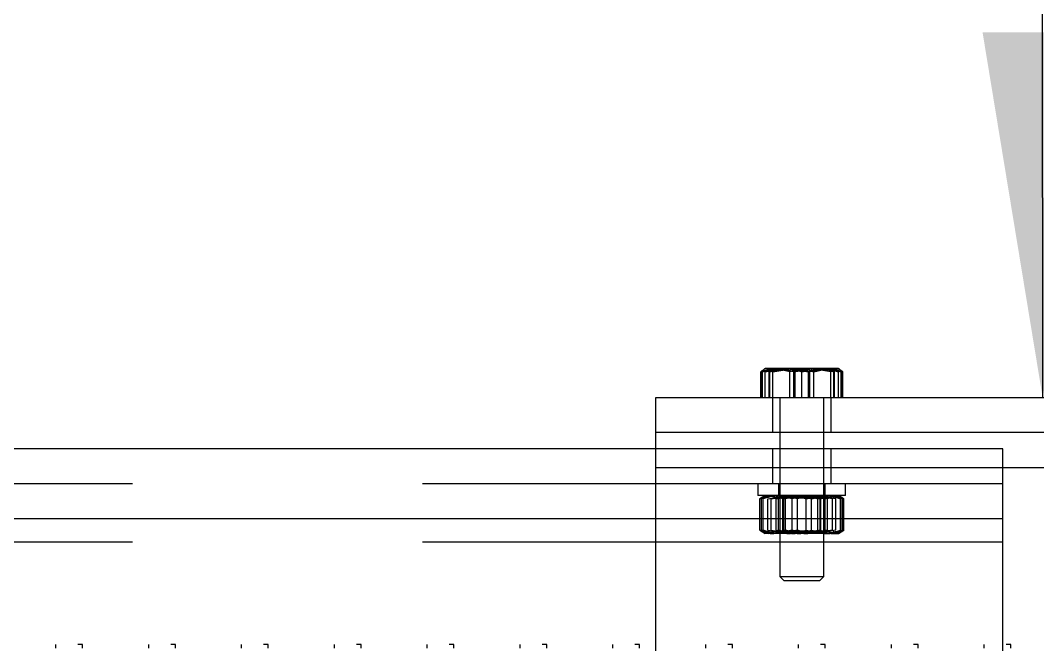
# Model space of a CAD drawing. Header units: metres. Extents: x 0 to 21025, y 0 to 14850.
# Drawn here: x 5401.1 to 5540.3, y 9309.4 to 9394.8 of the extents above; entities that cross this region are included whole.
import ezdxf

# ---------------------------------------------------------------- set-up
doc = ezdxf.new("R2010")
doc.units = ezdxf.units.M
doc.header["$LTSCALE"] = 25
doc.linetypes.add('HIDDEN2', pattern=[4.7625, 3.175, -1.5875])
for name, color, linetype in [('SDM', 7, 'Continuous'), ('SL4', 4, 'Continuous'), ('ST1', 7, 'HIDDEN2')]:
    doc.layers.add(name, color=color, linetype=linetype)
doc.styles.add('ROMANS', font='ROMANS.SHX')
doc.dimstyles.new('25___1-25', dxfattribs={"dimscale": 25, "dimtxt": 2.5, "dimasz": 2, "dimexe": 1.5, "dimexo": 1, "dimgap": 0.5, "dimtad": 1, "dimzin": 12, "dimtxsty": 'ROMANS', "dimcen": 0, "dimclrd": 256, "dimclre": 256, "dimclrt": 3, "dimazin": 3, "dimtfac": 1, "dimtmove": 0, "dimatfit": 0, "dimfxl": 1, "dimlwd": -1, "dimlwe": -1, "dimarcsym": 0})

msp = doc.modelspace()

# ---------------------------------------------------------------- linework, layer by layer
at = {"layer": 'SL4'}
for p, q in [((5502.402, 9346.699), (5502.523, 9346.814)), ((5502.402, 9343.146), (5502.402, 9346.699)), ((5502.559, 9346.699), (5504.742, 9347.146)), ((5502.559, 9343.146), (5502.559, 9346.699)), ((5503.014, 9347.146), (5502.923, 9347.093)), ((5504.742, 9347.146), (5503.023, 9347.146)), ((5509.652, 9347.146), (5504.742, 9347.146)), ((5506.925, 9346.699), (5509.652, 9347.146)), ((5506.925, 9343.146), (5506.925, 9346.699)), ((5512.924, 9347.146), (5509.652, 9347.146)), ((5512.38, 9343.146), (5512.38, 9346.699)), ((5513.106, 9347.093), (5513.014, 9347.146)), ((5513.437, 9346.745), (5513.627, 9346.699)), ((5513.469, 9343.146), (5513.469, 9346.699)), ((5513.627, 9346.699), (5513.484, 9346.795)), ((5513.627, 9343.146), (5513.627, 9346.699)), ((5588.014, 9343.146), (5488.014, 9343.146)), ((5488.014, 9343.146), (5488.014, 9338.384)), ((5588.014, 9338.384), (5488.014, 9338.384)), ((5488.014, 9338.384), (5488.014, 9336.149)), ((5505.014, 9338.384), (5505.014, 9336.149)), ((5511.014, 9336.149), (5511.014, 9338.384)), ((5535.514, 9336.149), (4210.539, 9336.149)), ((5535.514, 9326.624), (5535.514, 9336.149)), ((5535.514, 9333.621), (5540.514, 9333.621)), ((4210.539, 9326.624), (5535.514, 9326.624)), ((5535.514, 9261.149), (5535.514, 9326.624)), ((5536.613, 9309.384), (5535.973, 9309.384)), ((5536.613, 9308.91), (5536.613, 9309.384))]:
    msp.add_line(p, q, dxfattribs=at)
for points, knots in [([(5503.104, 9347.146), (5503.061, 9347.141), (5502.877, 9347.12), (5502.697, 9346.882), (5502.559, 9346.699)], [0, 0, 0, 0, 0.2318493, 1, 1, 1, 1]), ([(5504.742, 9347.146), (5504.794, 9347.146), (5505.531, 9347.139), (5506.253, 9346.911), (5506.925, 9346.699)], [0, 0, 0, 0, 0.0702006, 1, 1, 1, 1]), ([(5509.652, 9347.146), (5509.717, 9347.146), (5510.638, 9347.139), (5511.54, 9346.911), (5512.38, 9346.699)], [0, 0, 0, 0, 0.0702006, 1, 1, 1, 1]), ([(5512.38, 9346.699), (5512.518, 9346.882), (5512.697, 9347.12), (5512.882, 9347.141), (5512.924, 9347.146)], [0, 0, 0, 0, 0.7681507, 1, 1, 1, 1]), ([(5512.924, 9347.146), (5513.07, 9347.09), (5513.254, 9347.018), (5513.432, 9346.755), (5513.469, 9346.699)], [0, 0, 0, 0, 0.7889992, 1, 1, 1, 1])]:
    msp.add_open_spline(points, degree=3, knots=knots, dxfattribs=at)
at = {"layer": 'ST1'}
for p, q in [((5504.009, 9346.996), (5502.62, 9346.699)), ((5502.62, 9343.146), (5502.62, 9346.699)), ((5502.923, 9347.093), (5502.801, 9347.023)), ((5503.014, 9346.699), (5505.514, 9347.146)), ((5503.014, 9343.146), (5503.014, 9346.699)), ((5503.535, 9346.699), (5505.581, 9347.038)), ((5503.535, 9343.146), (5503.535, 9346.699)), ((5503.649, 9343.146), (5503.649, 9346.699)), ((5504.035, 9346.699), (5506.842, 9347.146)), ((5504.035, 9343.146), (5504.035, 9346.699)), ((5506.38, 9346.699), (5504.391, 9347.146)), ((5507.099, 9346.699), (5505.158, 9347.086)), ((5509.104, 9346.699), (5506.376, 9347.146)), ((5506.38, 9343.146), (5506.38, 9346.699)), ((5506.824, 9347.073), (5508.93, 9346.699)), ((5509.205, 9347.073), (5507.099, 9346.699)), ((5507.099, 9343.146), (5507.099, 9346.699)), ((5508.014, 9346.699), (5510.514, 9347.146)), ((5508.014, 9343.146), (5508.014, 9346.699)), ((5508.93, 9346.699), (5510.87, 9347.086)), ((5508.93, 9343.146), (5508.93, 9346.699)), ((5509.104, 9343.146), (5509.104, 9346.699)), ((5511.993, 9346.699), (5509.187, 9347.146)), ((5509.648, 9346.699), (5511.637, 9347.146)), ((5509.648, 9343.146), (5509.648, 9346.699)), ((5512.493, 9346.699), (5510.447, 9347.038)), ((5513.469, 9346.699), (5511.286, 9347.146)), ((5511.993, 9343.146), (5511.993, 9346.699)), ((5512.019, 9346.996), (5513.409, 9346.699)), ((5512.493, 9343.146), (5512.493, 9346.699)), ((5513.014, 9347.146), (5512.924, 9347.146)), ((5513.058, 9347.12), (5512.951, 9347.146)), ((5512.951, 9347.146), (5513.014, 9347.146)), ((5513.014, 9343.146), (5513.014, 9346.699)), ((5513.227, 9347.023), (5513.106, 9347.093)), ((5513.484, 9346.795), (5513.217, 9346.975)), ((5513.409, 9343.146), (5513.409, 9346.699)), ((5504.014, 9343.146), (5504.014, 9338.384)), ((5505.014, 9343.146), (5505.014, 9338.384)), ((5511.014, 9338.384), (5511.014, 9343.146)), ((5512.014, 9338.384), (5512.014, 9343.146)), ((5488.014, 9336.149), (5488.014, 9333.621)), ((5504.014, 9336.149), (5504.014, 9331.386)), ((5505.014, 9336.149), (5505.014, 9318.701)), ((5511.014, 9318.701), (5511.014, 9336.149)), ((5512.014, 9331.386), (5512.014, 9336.149)), ((5488.014, 9333.621), (5588.014, 9333.621)), ((5488.014, 9333.621), (5488.014, 9261.149)), ((5488.014, 9333.621), (5535.514, 9333.621)), ((5535.514, 9331.386), (4210.539, 9331.386)), ((5502.014, 9331.386), (5502.014, 9329.786)), ((5504.814, 9331.386), (5504.814, 9329.786)), ((5511.214, 9329.786), (5511.214, 9331.386)), ((5514.014, 9329.786), (5514.014, 9331.386)), ((5514.014, 9329.786), (5502.014, 9329.786)), ((5503.014, 9329.786), (5502.403, 9329.433)), ((5503.348, 9329.339), (5505.987, 9329.786)), ((5504.836, 9329.339), (5503.543, 9329.786)), ((5503.819, 9329.339), (5506.586, 9329.786)), ((5505.803, 9329.339), (5504.046, 9329.786)), ((5504.501, 9329.339), (5507.363, 9329.786)), ((5506.676, 9329.339), (5504.579, 9329.786)), ((5505.014, 9329.786), (5505.514, 9329.436)), ((5507.402, 9329.339), (5505.069, 9329.786)), ((5505.429, 9329.339), (5508.311, 9329.786)), ((5510.599, 9329.339), (5507.718, 9329.786)), ((5508.626, 9329.339), (5510.959, 9329.786)), ((5511.527, 9329.339), (5508.665, 9329.786)), ((5509.352, 9329.339), (5511.45, 9329.786)), ((5512.209, 9329.339), (5509.443, 9329.786)), ((5512.68, 9329.339), (5510.041, 9329.786)), ((5510.226, 9329.339), (5511.982, 9329.786)), ((5510.514, 9329.436), (5511.014, 9329.786)), ((5511.192, 9329.339), (5512.485, 9329.786)), ((5513.625, 9329.433), (5513.014, 9329.786)), ((5502.251, 9325.033), (5502.251, 9329.339)), ((5502.29, 9325.033), (5502.29, 9329.339)), ((5502.481, 9325.033), (5502.481, 9329.339)), ((5502.736, 9325.033), (5502.736, 9329.339)), ((5503.348, 9325.033), (5503.348, 9329.339)), ((5503.819, 9325.033), (5503.819, 9329.339)), ((5504.501, 9325.033), (5504.501, 9329.339)), ((5504.836, 9325.033), (5504.836, 9329.339)), ((5505.429, 9325.033), (5505.429, 9329.339)), ((5510.101, 9329.436), (5505.514, 9329.436)), ((5505.514, 9329.436), (5505.514, 9324.962)), ((5505.803, 9325.033), (5505.803, 9329.339)), ((5506.676, 9325.033), (5506.676, 9329.339)), ((5507.402, 9325.033), (5507.402, 9329.339)), ((5508.626, 9325.033), (5508.626, 9329.339)), ((5509.352, 9325.033), (5509.352, 9329.339)), ((5510.514, 9329.436), (5510.101, 9329.436)), ((5510.226, 9325.033), (5510.226, 9329.339)), ((5510.514, 9324.962), (5510.514, 9329.436)), ((5510.599, 9325.033), (5510.599, 9329.339)), ((5511.192, 9325.033), (5511.192, 9329.339)), ((5511.527, 9325.033), (5511.527, 9329.339)), ((5512.209, 9325.033), (5512.209, 9329.339)), ((5512.68, 9325.033), (5512.68, 9329.339)), ((5513.292, 9325.033), (5513.292, 9329.339)), ((5513.547, 9325.033), (5513.547, 9329.339)), ((5513.739, 9325.033), (5513.739, 9329.339)), ((5513.777, 9325.033), (5513.777, 9329.339)), ((4210.539, 9326.624), (5535.514, 9326.624)), ((5502.403, 9324.939), (5503.014, 9324.586)), ((5502.599, 9324.834), (5503.396, 9324.586)), ((5503.543, 9324.586), (5503.014, 9324.586)), ((5503.348, 9325.033), (5505.987, 9324.586)), ((5504.836, 9325.033), (5503.543, 9324.586)), ((5507.718, 9324.586), (5503.543, 9324.586)), ((5503.819, 9325.033), (5506.586, 9324.586)), ((5505.803, 9325.033), (5504.046, 9324.586)), ((5504.501, 9325.033), (5507.363, 9324.586)), ((5506.676, 9325.033), (5504.579, 9324.586)), ((5505.514, 9324.962), (5505.014, 9324.611)), ((5505.014, 9324.611), (5510.519, 9324.611)), ((5505.014, 9324.611), (5505.014, 9324.586)), ((5507.402, 9325.033), (5505.069, 9324.586)), ((5505.429, 9325.033), (5508.311, 9324.586)), ((5505.514, 9324.962), (5510.514, 9324.962)), ((5510.599, 9325.033), (5507.718, 9324.586)), ((5512.188, 9324.586), (5507.718, 9324.586)), ((5508.626, 9325.033), (5510.959, 9324.586)), ((5511.527, 9325.033), (5508.665, 9324.586)), ((5509.352, 9325.033), (5511.45, 9324.586)), ((5512.209, 9325.033), (5509.443, 9324.586)), ((5512.68, 9325.033), (5510.041, 9324.586)), ((5510.226, 9325.033), (5511.982, 9324.586)), ((5511.014, 9324.611), (5510.514, 9324.962)), ((5510.519, 9324.611), (5511.014, 9324.611)), ((5511.014, 9324.586), (5511.014, 9324.611)), ((5511.192, 9325.033), (5512.485, 9324.586)), ((5512.188, 9324.586), (5513.014, 9324.586)), ((5513.014, 9324.586), (5513.625, 9324.939)), ((5513.608, 9324.97), (5513.777, 9325.033)), ((5535.514, 9323.386), (4210.539, 9323.386)), ((5505.014, 9318.701), (5511.014, 9318.701)), ((5505.014, 9318.701), (5505.569, 9318.146)), ((5510.46, 9318.146), (5511.014, 9318.701)), ((5505.569, 9318.146), (5510.46, 9318.146)), ((5405.923, 9309.384), (5405.923, 9308.91)), ((5409.613, 9309.384), (5408.974, 9309.384)), ((5409.613, 9308.91), (5409.613, 9309.384)), ((5418.623, 9309.384), (5418.623, 9308.91)), ((5422.313, 9309.384), (5421.674, 9309.384)), ((5422.313, 9308.91), (5422.313, 9309.384)), ((5431.323, 9309.384), (5431.323, 9308.91)), ((5435.013, 9309.384), (5434.374, 9309.384)), ((5435.013, 9308.91), (5435.013, 9309.384)), ((5444.023, 9309.384), (5444.023, 9308.91)), ((5447.713, 9309.384), (5447.074, 9309.384)), ((5447.713, 9308.91), (5447.713, 9309.384)), ((5456.723, 9309.384), (5456.723, 9308.91)), ((5460.413, 9309.384), (5459.773, 9309.384)), ((5460.413, 9308.91), (5460.413, 9309.384)), ((5469.423, 9309.384), (5469.423, 9308.91)), ((5473.113, 9309.384), (5472.473, 9309.384)), ((5473.113, 9308.91), (5473.113, 9309.384)), ((5482.123, 9309.384), (5482.123, 9308.91)), ((5485.813, 9309.384), (5485.173, 9309.384)), ((5485.813, 9308.91), (5485.813, 9309.384)), ((5494.823, 9309.384), (5494.823, 9308.91)), ((5498.513, 9309.384), (5497.873, 9309.384)), ((5498.513, 9308.91), (5498.513, 9309.384)), ((5507.523, 9309.384), (5507.523, 9308.91)), ((5511.213, 9309.384), (5510.573, 9309.384)), ((5511.213, 9308.91), (5511.213, 9309.384)), ((5520.223, 9309.384), (5520.223, 9308.91)), ((5523.913, 9309.384), (5523.273, 9309.384)), ((5523.913, 9308.91), (5523.913, 9309.384)), ((5532.923, 9309.384), (5532.923, 9308.91))]:
    msp.add_line(p, q, dxfattribs=at)
for points, knots in [([(5504.391, 9347.146), (5504.344, 9347.146), (5503.672, 9347.139), (5503.014, 9346.911), (5502.402, 9346.699)], [0, 0, 0, 0, 0.07020058, 1, 1, 1, 1]), ([(5502.523, 9346.814), (5502.539, 9346.829), (5502.632, 9346.92), (5502.729, 9346.944), (5502.809, 9346.964)], [0, 0, 0, 0, 0.168413, 1, 1, 1, 1]), ([(5506.376, 9347.146), (5506.312, 9347.146), (5505.39, 9347.139), (5504.488, 9346.911), (5503.649, 9346.699)], [0, 0, 0, 0, 0.0702006, 1, 1, 1, 1]), ([(5505.514, 9347.146), (5505.573, 9347.146), (5506.418, 9347.139), (5507.245, 9346.911), (5508.014, 9346.699)], [0, 0, 0, 0, 0.0702006, 1, 1, 1, 1]), ([(5509.187, 9347.146), (5509.12, 9347.146), (5508.172, 9347.139), (5507.244, 9346.911), (5506.38, 9346.699)], [0, 0, 0, 0, 0.0702006, 1, 1, 1, 1]), ([(5506.842, 9347.146), (5506.908, 9347.146), (5507.856, 9347.139), (5508.785, 9346.911), (5509.648, 9346.699)], [0, 0, 0, 0, 0.0702006, 1, 1, 1, 1]), ([(5511.286, 9347.146), (5511.235, 9347.146), (5510.498, 9347.139), (5509.775, 9346.911), (5509.104, 9346.699)], [0, 0, 0, 0, 0.0702006, 1, 1, 1, 1]), ([(5510.514, 9347.146), (5510.573, 9347.146), (5511.418, 9347.139), (5512.245, 9346.911), (5513.014, 9346.699)], [0, 0, 0, 0, 0.0702006, 1, 1, 1, 1]), ([(5511.637, 9347.146), (5511.684, 9347.146), (5512.292, 9347.14), (5512.887, 9346.935), (5513.437, 9346.745)], [0, 0, 0, 0, 0.0776273, 1, 1, 1, 1]), ([(5503.543, 9329.786), (5503.513, 9329.786), (5503.076, 9329.779), (5502.649, 9329.551), (5502.251, 9329.339)], [0, 0, 0, 0, 0.0702006, 1, 1, 1, 1]), ([(5502.251, 9329.339), (5502.384, 9329.407), (5502.902, 9329.669), (5503.44, 9329.736), (5503.84, 9329.786)], [0, 0, 0, 0, 0.25755135, 1, 1, 1, 1]), ([(5504.046, 9329.786), (5504.005, 9329.786), (5503.411, 9329.779), (5502.83, 9329.551), (5502.29, 9329.339)], [0, 0, 0, 0, 0.0702006, 1, 1, 1, 1]), ([(5504.579, 9329.786), (5504.529, 9329.786), (5503.821, 9329.779), (5503.127, 9329.551), (5502.481, 9329.339)], [0, 0, 0, 0, 0.0702006, 1, 1, 1, 1]), ([(5505.069, 9329.786), (5505.014, 9329.786), (5504.226, 9329.779), (5503.454, 9329.551), (5502.736, 9329.339)], [0, 0, 0, 0, 0.07020058, 1, 1, 1, 1]), ([(5503.84, 9329.786), (5503.984, 9329.779), (5504.522, 9329.755), (5505.046, 9329.515), (5505.429, 9329.339)], [0, 0, 0, 0, 0.2686336, 1, 1, 1, 1]), ([(5507.718, 9329.786), (5507.649, 9329.786), (5506.676, 9329.779), (5505.723, 9329.551), (5504.836, 9329.339)], [0, 0, 0, 0, 0.0702006, 1, 1, 1, 1]), ([(5508.665, 9329.786), (5508.597, 9329.786), (5507.63, 9329.779), (5506.683, 9329.551), (5505.803, 9329.339)], [0, 0, 0, 0, 0.0702006, 1, 1, 1, 1]), ([(5505.987, 9329.786), (5506.05, 9329.786), (5506.941, 9329.779), (5507.814, 9329.551), (5508.626, 9329.339)], [0, 0, 0, 0, 0.0702006, 1, 1, 1, 1]), ([(5506.586, 9329.786), (5506.651, 9329.786), (5507.585, 9329.779), (5508.501, 9329.551), (5509.352, 9329.339)], [0, 0, 0, 0, 0.0702006, 1, 1, 1, 1]), ([(5509.443, 9329.786), (5509.377, 9329.786), (5508.443, 9329.779), (5507.527, 9329.551), (5506.676, 9329.339)], [0, 0, 0, 0, 0.0702006, 1, 1, 1, 1]), ([(5507.363, 9329.786), (5507.431, 9329.786), (5508.398, 9329.779), (5509.345, 9329.551), (5510.226, 9329.339)], [0, 0, 0, 0, 0.0702006, 1, 1, 1, 1]), ([(5510.041, 9329.786), (5509.979, 9329.786), (5509.087, 9329.779), (5508.214, 9329.551), (5507.402, 9329.339)], [0, 0, 0, 0, 0.0702006, 1, 1, 1, 1]), ([(5508.311, 9329.786), (5508.379, 9329.786), (5509.352, 9329.779), (5510.306, 9329.551), (5511.192, 9329.339)], [0, 0, 0, 0, 0.0702006, 1, 1, 1, 1]), ([(5510.599, 9329.339), (5510.733, 9329.407), (5511.251, 9329.669), (5511.789, 9329.736), (5512.188, 9329.786)], [0, 0, 0, 0, 0.2575513, 1, 1, 1, 1]), ([(5510.959, 9329.786), (5511.014, 9329.786), (5511.802, 9329.779), (5512.574, 9329.551), (5513.292, 9329.339)], [0, 0, 0, 0, 0.0702006, 1, 1, 1, 1]), ([(5511.45, 9329.786), (5511.499, 9329.786), (5512.208, 9329.779), (5512.902, 9329.551), (5513.547, 9329.339)], [0, 0, 0, 0, 0.07020058, 1, 1, 1, 1]), ([(5511.527, 9329.339), (5511.62, 9329.407), (5511.98, 9329.669), (5512.355, 9329.736), (5512.633, 9329.786)], [0, 0, 0, 0, 0.2575513, 1, 1, 1, 1]), ([(5511.982, 9329.786), (5512.024, 9329.786), (5512.617, 9329.779), (5513.198, 9329.551), (5513.739, 9329.339)], [0, 0, 0, 0, 0.0702006, 1, 1, 1, 1]), ([(5512.188, 9329.786), (5512.333, 9329.779), (5512.871, 9329.755), (5513.394, 9329.515), (5513.777, 9329.339)], [0, 0, 0, 0, 0.2686336, 1, 1, 1, 1]), ([(5512.209, 9329.339), (5512.265, 9329.407), (5512.483, 9329.669), (5512.71, 9329.736), (5512.878, 9329.786)], [0, 0, 0, 0, 0.2575513, 1, 1, 1, 1]), ([(5512.485, 9329.786), (5512.516, 9329.786), (5512.952, 9329.779), (5513.38, 9329.551), (5513.777, 9329.339)], [0, 0, 0, 0, 0.0702006, 1, 1, 1, 1]), ([(5502.251, 9325.033), (5502.384, 9324.965), (5502.902, 9324.703), (5503.44, 9324.636), (5503.84, 9324.586)], [0, 0, 0, 0, 0.2575513, 1, 1, 1, 1]), ([(5504.046, 9324.586), (5504.005, 9324.587), (5503.411, 9324.593), (5502.83, 9324.821), (5502.29, 9325.033)], [0, 0, 0, 0, 0.07020058, 1, 1, 1, 1]), ([(5503.543, 9324.586), (5503.513, 9324.586), (5503.134, 9324.591), (5502.762, 9324.789), (5502.421, 9324.97)], [0, 0, 0, 0, 0.0808324, 1, 1, 1, 1]), ([(5504.579, 9324.586), (5504.529, 9324.587), (5503.821, 9324.593), (5503.127, 9324.821), (5502.481, 9325.033)], [0, 0, 0, 0, 0.0702006, 1, 1, 1, 1]), ([(5505.069, 9324.586), (5505.014, 9324.587), (5504.226, 9324.593), (5503.454, 9324.821), (5502.736, 9325.033)], [0, 0, 0, 0, 0.0702006, 1, 1, 1, 1]), ([(5503.84, 9324.586), (5503.984, 9324.593), (5504.522, 9324.617), (5505.046, 9324.857), (5505.429, 9325.033)], [0, 0, 0, 0, 0.2686336, 1, 1, 1, 1]), ([(5507.718, 9324.586), (5507.649, 9324.587), (5506.676, 9324.593), (5505.723, 9324.821), (5504.836, 9325.033)], [0, 0, 0, 0, 0.0702006, 1, 1, 1, 1]), ([(5508.665, 9324.586), (5508.597, 9324.587), (5507.63, 9324.593), (5506.683, 9324.821), (5505.803, 9325.033)], [0, 0, 0, 0, 0.0702006, 1, 1, 1, 1]), ([(5505.987, 9324.586), (5506.05, 9324.587), (5506.941, 9324.593), (5507.814, 9324.821), (5508.626, 9325.033)], [0, 0, 0, 0, 0.0702006, 1, 1, 1, 1]), ([(5506.586, 9324.586), (5506.651, 9324.587), (5507.585, 9324.593), (5508.501, 9324.821), (5509.352, 9325.033)], [0, 0, 0, 0, 0.0702006, 1, 1, 1, 1]), ([(5509.443, 9324.586), (5509.377, 9324.587), (5508.443, 9324.593), (5507.527, 9324.821), (5506.676, 9325.033)], [0, 0, 0, 0, 0.07020058, 1, 1, 1, 1]), ([(5507.363, 9324.586), (5507.431, 9324.587), (5508.398, 9324.593), (5509.345, 9324.821), (5510.226, 9325.033)], [0, 0, 0, 0, 0.0702006, 1, 1, 1, 1]), ([(5510.041, 9324.586), (5509.979, 9324.587), (5509.087, 9324.593), (5508.214, 9324.821), (5507.402, 9325.033)], [0, 0, 0, 0, 0.0702006, 1, 1, 1, 1]), ([(5508.311, 9324.586), (5508.379, 9324.587), (5509.352, 9324.593), (5510.306, 9324.821), (5511.192, 9325.033)], [0, 0, 0, 0, 0.0702006, 1, 1, 1, 1]), ([(5510.599, 9325.033), (5510.733, 9324.965), (5511.251, 9324.703), (5511.789, 9324.636), (5512.188, 9324.586)], [0, 0, 0, 0, 0.2575513, 1, 1, 1, 1]), ([(5510.959, 9324.586), (5511.014, 9324.587), (5511.802, 9324.593), (5512.574, 9324.821), (5513.292, 9325.033)], [0, 0, 0, 0, 0.0702006, 1, 1, 1, 1]), ([(5511.45, 9324.586), (5511.499, 9324.587), (5512.208, 9324.593), (5512.902, 9324.821), (5513.547, 9325.033)], [0, 0, 0, 0, 0.0702006, 1, 1, 1, 1]), ([(5511.527, 9325.033), (5511.62, 9324.965), (5511.98, 9324.703), (5512.355, 9324.636), (5512.633, 9324.586)], [0, 0, 0, 0, 0.25755135, 1, 1, 1, 1]), ([(5511.982, 9324.586), (5512.024, 9324.587), (5512.617, 9324.593), (5513.198, 9324.821), (5513.739, 9325.033)], [0, 0, 0, 0, 0.0702006, 1, 1, 1, 1]), ([(5512.188, 9324.586), (5512.333, 9324.593), (5512.871, 9324.617), (5513.394, 9324.857), (5513.777, 9325.033)], [0, 0, 0, 0, 0.2686336, 1, 1, 1, 1]), ([(5512.209, 9325.033), (5512.265, 9324.965), (5512.483, 9324.703), (5512.71, 9324.636), (5512.878, 9324.586)], [0, 0, 0, 0, 0.2575513, 1, 1, 1, 1]), ([(5512.485, 9324.586), (5512.516, 9324.586), (5512.784, 9324.588), (5513.047, 9324.726), (5513.279, 9324.848)], [0, 0, 0, 0, 0.1142828, 1, 1, 1, 1]), ([(5512.633, 9324.586), (5512.733, 9324.591), (5512.996, 9324.602), (5513.253, 9324.765), (5513.411, 9324.865)], [0, 0, 0, 0, 0.3826771, 1, 1, 1, 1])]:
    msp.add_open_spline(points, degree=3, knots=knots, dxfattribs=at)

# ---------------------------------------------------------------- leaders
at = {"layer": 'SDM'}
msp.add_leader([(5540.971, 9343.146), (5540.906, 9660.758)], dimstyle='25___1-25', override={"dimgap": 0.5, "dimtad": 0}, dxfattribs=at)

doc.saveas('drawing.dxf')
